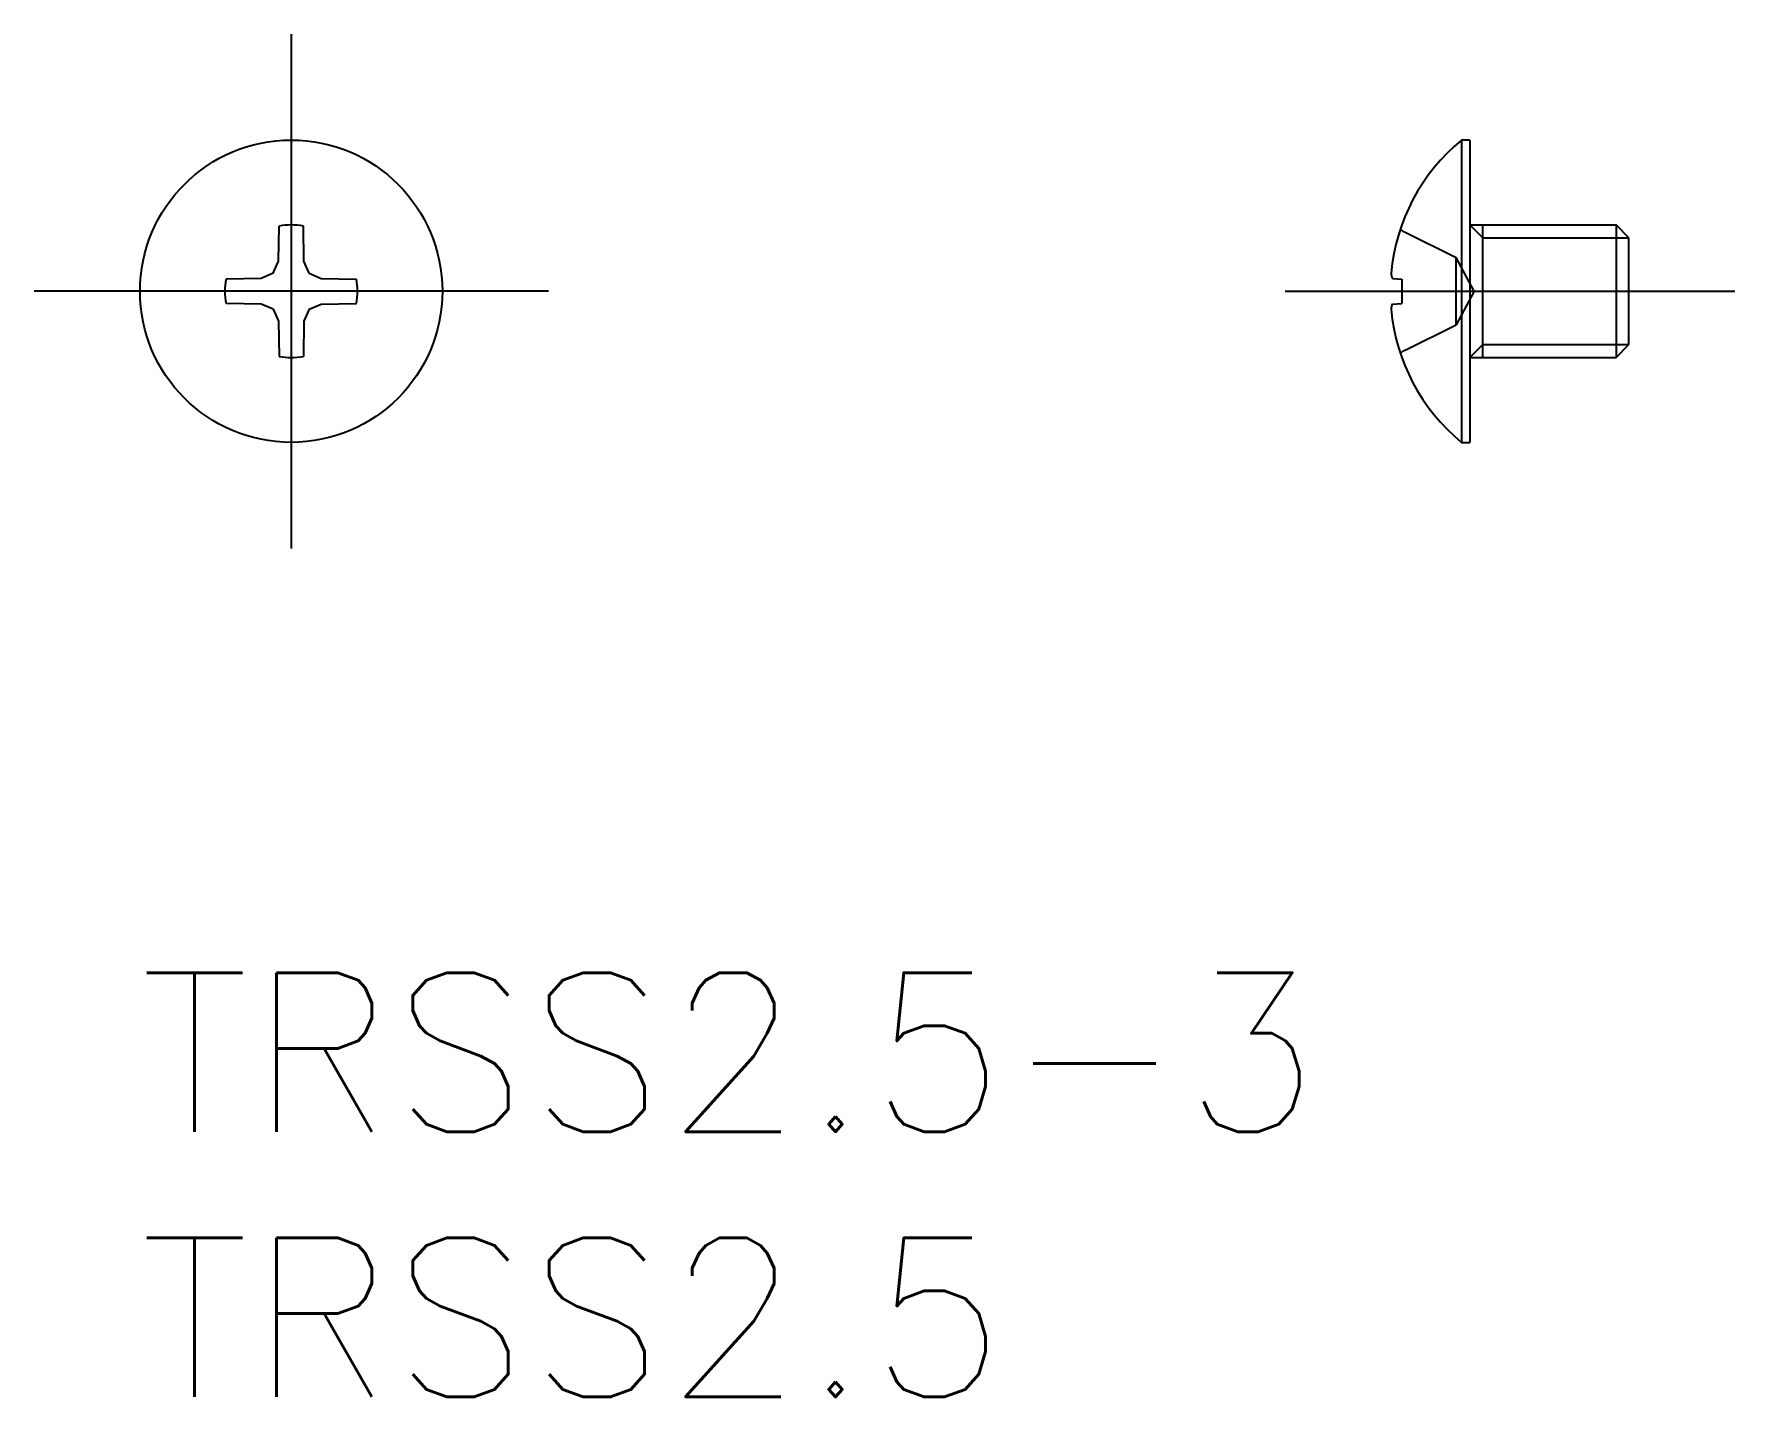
# Model space of a CAD drawing. Extents: x -2 to 30.1, y -8 to 17.7.
import ezdxf

# ---------------------------------------------------------------- set-up
doc = ezdxf.new("R2010")
doc.units = 0
doc.header["$LTSCALE"] = 0.5
doc.linetypes.add('CENTER', pattern=[50.8, 31.75, -6.35, 6.35, -6.35])
doc.linetypes.add('DASHED', pattern=[19.05, 12.7, -6.35])
for name, color, linetype in [('MSM_CENTER', 1, 'CENTER'), ('MSM_CONTINUOUS', 7, 'CONTINUOUS'), ('MSM_DASHED', 4, 'DASHED'), ('MSM_NARROW', 5, 'CONTINUOUS'), ('MSM_PART_NUMBER', 7, 'CONTINUOUS')]:
    doc.layers.add(name, color=color, linetype=linetype)
doc.styles.get("Standard").update_dxf_attribs({"font": 'txt.shx', "height": 3, "bigfont": 'bigfont.shx'})

# ---------------------------------------------------------------- blocks, each defined once
blk = doc.blocks.new('*U2')
at = {"layer": 'MSM_PART_NUMBER'}
blk.add_text('TRSS2.5-3', height=3, dxfattribs=at).set_placement((0, -3))
blk = doc.blocks.new('*U3')
at = {"layer": 'MSM_PART_NUMBER'}
blk.add_text('TRSS2.5', height=3, dxfattribs=at).set_placement((0, -8))

msp = doc.modelspace()

# ---------------------------------------------------------------- linework, layer by layer
at = {"layer": 'MSM_CENTER'}
for p, q in [((2.85, 17.7), (2.85, 8)), ((7.7, 12.85), (-2, 12.85)), ((21.592, 12.85), (30.076, 12.85))]:
    msp.add_line(p, q, dxfattribs=at)
at = {"layer": 'MSM_CONTINUOUS'}
for p, q in [((24.917, 15.7), (24.917, 10)), ((25.076, 15.7), (24.917, 15.7)), ((25.076, 15.7), (25.076, 10)), ((2.609, 13.416), (2.621, 14.079)), ((3.091, 13.416), (3.079, 14.079)), ((25.076, 14.1), (27.833, 14.1)), ((25.32, 11.6), (25.32, 14.1)), ((28.076, 13.857), (27.833, 14.1)), ((27.833, 14.1), (27.833, 11.6)), ((28.076, 11.844), (28.076, 13.857)), ((2.509, 13.191), (2.284, 13.091)), ((2.509, 13.191), (2.609, 13.416)), ((3.191, 13.191), (3.091, 13.416)), ((3.191, 13.191), (3.416, 13.091)), ((2.284, 13.091), (1.621, 13.079)), ((3.416, 13.091), (4.079, 13.079)), ((23.62, 13.091), (23.794, 13.079)), ((23.794, 13.079), (23.794, 12.621)), ((2.284, 12.609), (1.621, 12.621)), ((2.509, 12.509), (2.284, 12.609)), ((3.191, 12.509), (3.416, 12.609)), ((3.416, 12.609), (4.079, 12.621)), ((23.62, 12.609), (23.794, 12.621)), ((2.509, 12.509), (2.609, 12.284)), ((2.609, 12.284), (2.621, 11.621)), ((3.091, 12.284), (3.079, 11.621)), ((3.191, 12.509), (3.091, 12.284)), ((25.076, 11.6), (27.833, 11.6)), ((27.833, 11.6), (28.076, 11.844)), ((24.917, 10), (25.076, 10))]:
    msp.add_line(p, q, dxfattribs=at)
msp.add_circle((2.85, 12.85), 2.85, dxfattribs=at)
for centre, radius, start, end in [((27.276, 12.85), 3.7, 129.6218, 174.7092), ((2.85, 12.85), 1.25, 79.4247, 100.5753), ((23.756, 13.183), 0.164, 177.0828, 213.9514), ((2.85, 12.85), 1.25, 169.4247, 190.5753), ((2.85, 12.85), 1.25, 349.4247, 10.5753), ((23.756, 12.517), 0.164, 146.0486, 182.9172), ((27.276, 12.85), 3.7, 185.2908, 230.3782), ((2.85, 12.85), 1.25, 259.4247, 280.5753)]:
    msp.add_arc(centre, radius, start, end, dxfattribs=at)
at = {"layer": 'MSM_DASHED'}
for p, q in [((23.855, 13.962), (24.821, 13.485)), ((24.821, 12.215), (24.821, 13.485)), ((25.158, 12.85), (24.821, 13.485)), ((25.158, 12.85), (24.821, 12.215)), ((25.158, 12.85), (24.821, 12.215)), ((23.855, 11.738), (24.821, 12.215))]:
    msp.add_line(p, q, dxfattribs=at)
for centre, start, end in [((24.076, 14.411), 231.6025, 243.7), ((24.076, 11.289), 116.3, 128.3975)]:
    msp.add_arc(centre, 0.5, start, end, dxfattribs=at)
at = {"layer": 'MSM_NARROW'}
for p, q in [((25.32, 13.857), (25.076, 14.1)), ((25.32, 13.857), (28.076, 13.857)), ((25.076, 11.6), (25.32, 11.844)), ((25.32, 11.844), (28.076, 11.844))]:
    msp.add_line(p, q, dxfattribs=at)

# ---------------------------------------------------------------- block references
at = {"layer": 'MSM_CONTINUOUS'}
for name in ['*U2', '*U3']:
    msp.add_blockref(name, (0, 0), dxfattribs=at)

doc.saveas('drawing.dxf')
